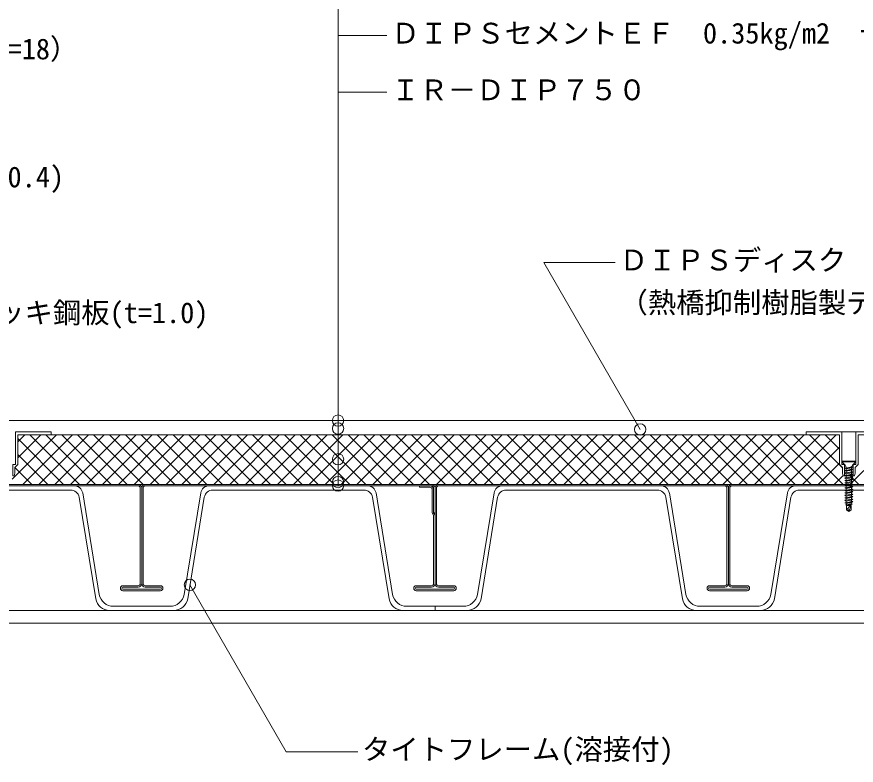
# Model space of a CAD drawing. Units: millimetres, scale not verified. Extents: x -1380 to 1380, y -955 to 955.
# Drawn here: x -8 to 584, y -303 to 225 of the extents above; entities that cross this region are included whole.
import ezdxf
from ezdxf.enums import TextEntityAlignment as Align

# ---------------------------------------------------------------- set-up
doc = ezdxf.new("R2010")
doc.units = ezdxf.units.MM
doc.header["$LTSCALE"] = 3
for name, color, linetype, lineweight in [('0-1_HATCH', 9, 'Continuous', 18), ('0-3_BOUSUI', 1, 'Continuous', 18), ('0-4_MOJI', 7, 'Continuous', 18), ('0-7_KANAMONO_SCREW', 4, 'Continuous', 18), ('0-8_dannnetu', 6, 'Continuous', 18), ('0-A_TEKKOTU', 7, 'Continuous', 18), ('0-C_dekki', 3, 'Continuous', 18), ('0-E_ZATU', 6, 'Continuous', 18)]:
    doc.layers.add(name, color=color, linetype=linetype, lineweight=lineweight)
doc.styles.add('ＭＳ ゴシック', font='')
doc.styles.get('ＭＳ ゴシック').set_extended_font_data('MS Gothic')

msp = doc.modelspace()

# ---------------------------------------------------------------- linework, layer by layer
at = {"layer": '0-1_HATCH'}
for p, q in [((-11.264, -101.298), (20.036, -69.998)), ((-7.413, -74.996), (-2.414, -69.998)), ((-7.413, -86.221), (8.811, -69.998)), ((-3.738, -104.998), (31.262, -69.998)), ((36.186, -104.998), (1.186, -69.998)), ((7.487, -104.998), (42.487, -69.998)), ((47.412, -104.998), (12.412, -69.998)), ((18.712, -104.998), (53.712, -69.998)), ((58.637, -104.998), (23.637, -69.998)), ((29.938, -104.998), (64.938, -69.998)), ((69.862, -104.998), (34.862, -69.998)), ((41.163, -104.998), (76.163, -69.998)), ((81.088, -104.998), (46.088, -69.998)), ((52.388, -104.998), (87.388, -69.998)), ((92.313, -104.998), (57.313, -69.998)), ((63.614, -104.998), (98.614, -69.998)), ((103.538, -104.998), (68.538, -69.998)), ((74.839, -104.998), (109.839, -69.998)), ((114.763, -104.998), (79.763, -69.998)), ((86.064, -104.998), (121.064, -69.998)), ((125.989, -104.998), (90.989, -69.998)), ((97.289, -104.998), (132.289, -69.998)), ((137.214, -104.998), (102.214, -69.998)), ((108.515, -104.998), (143.515, -69.998)), ((148.439, -104.998), (113.439, -69.998)), ((119.74, -104.998), (154.74, -69.998)), ((159.665, -104.998), (124.665, -69.998)), ((130.965, -104.998), (165.965, -69.998)), ((170.89, -104.998), (135.89, -69.998)), ((142.191, -104.998), (177.191, -69.998)), ((182.115, -104.998), (147.115, -69.998)), ((153.416, -104.998), (188.416, -69.998)), ((193.341, -104.998), (158.341, -69.998)), ((164.641, -104.998), (199.641, -69.998)), ((204.566, -104.998), (169.566, -69.998)), ((175.867, -104.998), (210.867, -69.998)), ((215.791, -104.998), (180.791, -69.998)), ((187.092, -104.998), (222.092, -69.998)), ((227.017, -104.998), (192.017, -69.998)), ((198.317, -104.998), (233.317, -69.998)), ((238.242, -104.998), (203.242, -69.998)), ((209.543, -104.998), (244.543, -69.998)), ((249.467, -104.998), (214.467, -69.998)), ((220.768, -104.998), (255.768, -69.998)), ((260.693, -104.998), (225.693, -69.998)), ((231.993, -104.998), (266.993, -69.998)), ((271.918, -104.998), (236.918, -69.998)), ((243.219, -104.998), (278.219, -69.998)), ((283.143, -104.998), (248.143, -69.998)), ((254.444, -104.998), (289.444, -69.998)), ((294.369, -104.998), (259.369, -69.998)), ((265.669, -104.998), (300.669, -69.998)), ((305.594, -104.998), (270.594, -69.998)), ((276.895, -104.998), (311.895, -69.998)), ((316.819, -104.998), (281.819, -69.998)), ((288.12, -104.998), (323.12, -69.998)), ((328.045, -104.998), (293.045, -69.998)), ((299.345, -104.998), (334.345, -69.998)), ((339.27, -104.998), (304.27, -69.998)), ((310.571, -104.998), (345.571, -69.998)), ((350.495, -104.998), (315.495, -69.998)), ((321.796, -104.998), (356.796, -69.998)), ((361.721, -104.998), (326.721, -69.998)), ((333.021, -104.998), (368.021, -69.998)), ((372.946, -104.998), (337.946, -69.998)), ((344.247, -104.998), (379.247, -69.998)), ((384.171, -104.998), (349.171, -69.998)), ((355.472, -104.998), (390.472, -69.998)), ((395.396, -104.998), (360.396, -69.998)), ((366.697, -104.998), (401.697, -69.998)), ((406.622, -104.998), (371.622, -69.998)), ((377.922, -104.998), (412.922, -69.998)), ((417.847, -104.998), (382.847, -69.998)), ((389.148, -104.998), (424.148, -69.998)), ((429.072, -104.998), (394.072, -69.998)), ((400.373, -104.998), (435.373, -69.998)), ((440.298, -104.998), (405.298, -69.998)), ((411.598, -104.998), (446.598, -69.998)), ((451.523, -104.998), (416.523, -69.998)), ((422.824, -104.998), (457.824, -69.998)), ((462.748, -104.998), (427.748, -69.998)), ((434.049, -104.998), (469.049, -69.998)), ((473.974, -104.998), (438.974, -69.998)), ((445.274, -104.998), (480.274, -69.998)), ((485.199, -104.998), (450.199, -69.998)), ((456.5, -104.998), (491.5, -69.998)), ((496.424, -104.998), (461.424, -69.998)), ((467.725, -104.998), (502.725, -69.998)), ((507.65, -104.998), (472.65, -69.998)), ((478.95, -104.998), (513.95, -69.998)), ((518.875, -104.998), (483.875, -69.998)), ((490.176, -104.998), (525.176, -69.998)), ((530.1, -104.998), (495.1, -69.998)), ((501.401, -104.998), (536.401, -69.998)), ((541.326, -104.998), (506.326, -69.998)), ((512.626, -104.998), (547.626, -69.998)), ((552.551, -104.998), (517.551, -69.998)), ((523.852, -104.998), (558.852, -69.998)), ((563.776, -104.998), (528.776, -69.998)), ((535.077, -104.998), (570.077, -69.998)), ((575.002, -104.998), (540.002, -69.998)), ((574.587, -93.358), (551.227, -69.998)), ((572.587, -80.133), (562.452, -69.998)), ((581.928, -103.048), (614.978, -69.998)), ((24.961, -104.998), (-7.413, -72.624)), ((546.302, -104.998), (572.587, -78.712)), ((13.736, -104.998), (-7.413, -83.849)), ((2.51, -104.998), (-9.413, -93.075)), ((557.528, -104.998), (572.587, -89.938)), ((568.753, -104.998), (575.021, -98.73)), ((580.808, -99.578), (580.227, -98.998)), ((586.227, -104.998), (581.274, -100.045)), ((579.978, -104.998), (581.901, -103.075))]:
    msp.add_line(p, q, dxfattribs=at)
at = {"layer": '0-3_BOUSUI'}
msp.add_lwpolyline([(900.082, -59.998), (-245.776, -59.998), (-289.918, -15.855), (-289.354, 151.045), (-305.211, 166.902), (-605.354, 166.902)], dxfattribs=at)
at = {"layer": '0-4_MOJI'}
for p, q in [((218.611, -105.811), (218.611, 331.672)), ((218.611, 211.672), (253.187, 211.672)), ((218.611, 171.672), (253.187, 171.672))]:
    msp.add_line(p, q, dxfattribs=at)
for points in [[(414.292, 51.604), (363.854, 51.604), (431.841, -66.152)], [(232.551, -293.621), (182.113, -293.621), (114.127, -175.864)]]:
    msp.add_lwpolyline(points, dxfattribs=at)
for centre in [(218.611, -59.998), (218.611, -65.529), (431.841, -66.152), (218.611, -87.283), (218.611, -103.347), (218.611, -105.811), (114.127, -175.864)]:
    msp.add_circle(centre, 4, dxfattribs=at)
at = {"layer": '0-7_KANAMONO_SCREW'}
for p, q in [((574.087, -88.498), (584.087, -88.498)), ((574.087, -88.998), (574.087, -88.498)), ((584.087, -88.998), (584.087, -88.498)), ((574.087, -88.998), (576.508, -91.418)), ((576.237, -93.423), (577.237, -93.963)), ((577.087, -92.548), (577.026, -92.317)), ((577.087, -92.548), (577.237, -92.548)), ((577.237, -93.423), (580.937, -92.548)), ((577.237, -93.423), (577.237, -92.548)), ((577.237, -93.963), (577.237, -95.173)), ((577.237, -95.173), (580.937, -94.298)), ((581.937, -92.548), (580.937, -92.548)), ((580.937, -93.298), (580.937, -94.298)), ((581.937, -94.298), (580.937, -94.298)), ((581.087, -92.548), (581.149, -92.317)), ((576.237, -95.173), (577.237, -95.713)), ((576.237, -96.923), (577.237, -97.463)), ((576.237, -98.673), (577.237, -99.213)), ((576.237, -100.423), (577.237, -100.963)), ((577.237, -95.713), (577.237, -96.923)), ((577.237, -96.923), (580.937, -96.048)), ((577.237, -97.463), (580.937, -96.798)), ((577.237, -97.463), (577.237, -98.673)), ((577.237, -98.673), (580.937, -97.798)), ((577.237, -99.213), (577.237, -100.423)), ((577.237, -100.423), (580.937, -99.548)), ((580.937, -95.048), (580.937, -96.048)), ((580.937, -96.798), (581.937, -96.048)), ((581.937, -96.048), (580.937, -96.048)), ((580.937, -96.798), (580.937, -97.798)), ((581.937, -97.798), (580.937, -97.798)), ((580.937, -98.548), (580.937, -99.548)), ((581.937, -99.548), (580.937, -99.548)), ((580.937, -100.298), (580.937, -101.298)), ((576.237, -102.173), (577.237, -102.713)), ((576.237, -103.923), (577.237, -104.463)), ((576.237, -105.673), (577.237, -106.213)), ((577.237, -100.963), (577.237, -102.173)), ((577.237, -102.173), (580.937, -101.298)), ((577.237, -102.713), (577.237, -103.923)), ((577.237, -103.923), (580.937, -103.048)), ((577.237, -104.463), (577.237, -105.673)), ((577.237, -105.673), (580.937, -104.798)), ((577.237, -106.213), (577.237, -107.423)), ((577.237, -107.423), (580.937, -106.548)), ((581.937, -101.298), (580.937, -101.298)), ((580.937, -102.048), (580.937, -103.048)), ((581.937, -103.048), (580.937, -103.048)), ((580.937, -103.798), (580.937, -104.798)), ((581.937, -104.798), (580.937, -104.798)), ((580.937, -105.548), (580.937, -106.548)), ((581.937, -106.548), (580.937, -106.548)), ((576.237, -107.423), (577.237, -107.963)), ((576.237, -109.173), (577.237, -109.173)), ((576.237, -109.173), (577.237, -109.713)), ((576.237, -110.923), (577.237, -110.923)), ((576.237, -110.923), (577.237, -111.463)), ((577.237, -107.963), (577.237, -109.173)), ((577.237, -109.173), (581.937, -108.298)), ((577.237, -109.173), (580.937, -108.298)), ((577.237, -109.713), (580.937, -109.048)), ((577.237, -109.713), (577.237, -110.923)), ((577.237, -110.923), (581.937, -110.048)), ((577.237, -110.923), (580.937, -110.048)), ((577.237, -111.463), (580.937, -110.798)), ((577.237, -111.463), (577.237, -112.673)), ((577.237, -112.673), (581.937, -111.798)), ((577.237, -112.673), (580.937, -111.798)), ((580.937, -107.298), (580.937, -108.298)), ((581.937, -108.298), (580.937, -108.298)), ((580.937, -109.048), (581.937, -108.298)), ((580.937, -109.048), (580.937, -110.048)), ((581.937, -110.048), (580.937, -110.048)), ((580.937, -110.798), (581.937, -110.048)), ((580.937, -110.798), (580.937, -111.798)), ((581.937, -111.798), (580.937, -111.798)), ((580.937, -112.548), (581.937, -111.798)), ((576.237, -112.673), (577.237, -112.673)), ((576.237, -114.423), (577.237, -114.423)), ((576.237, -114.423), (577.237, -114.963)), ((576.237, -116.173), (577.237, -116.173)), ((576.237, -116.173), (577.237, -116.713)), ((576.237, -117.923), (577.237, -117.923)), ((576.237, -117.923), (577.237, -118.463)), ((577.237, -113.213), (577.237, -114.423)), ((577.237, -114.423), (581.937, -113.548)), ((577.237, -114.423), (580.937, -113.548)), ((577.237, -114.963), (580.937, -114.298)), ((577.237, -114.963), (577.237, -116.173)), ((577.237, -116.173), (581.937, -115.298)), ((577.237, -116.173), (580.937, -115.298)), ((577.237, -116.713), (580.937, -116.048)), ((577.237, -116.713), (577.237, -117.923)), ((577.237, -117.923), (581.937, -117.048)), ((577.237, -117.923), (580.937, -117.048)), ((577.237, -118.463), (580.937, -117.798)), ((577.237, -118.463), (577.656, -119.498)), ((580.937, -117.798), (580.616, -118.798)), ((581.937, -113.548), (580.937, -113.548)), ((580.937, -114.298), (581.937, -113.548)), ((580.937, -114.298), (580.937, -115.298)), ((581.937, -115.298), (580.937, -115.298)), ((580.937, -116.048), (581.937, -115.298)), ((580.937, -116.048), (580.937, -117.048)), ((581.937, -117.048), (580.937, -117.048)), ((580.937, -117.798), (581.937, -117.048)), ((576.856, -119.498), (577.656, -119.93)), ((577.337, -119.93), (577.337, -122.872)), ((577.337, -119.93), (580.837, -119.93)), ((579.087, -124.098), (577.337, -122.872)), ((577.656, -119.498), (581.416, -118.798)), ((577.656, -119.93), (580.616, -119.398)), ((579.087, -124.098), (578.346, -122.094)), ((579.087, -124.098), (580.837, -122.872)), ((580.616, -119.398), (580.616, -119.93))]:
    msp.add_line(p, q, dxfattribs=at)
for points in [[(574.087, -88.998), (584.087, -88.998), (581.667, -91.418)], [(576.237, -93.423), (577.237, -93.423), (581.937, -92.548)], [(576.237, -95.173), (577.237, -95.173), (581.937, -94.298)], [(577.237, -93.963), (580.937, -93.298), (581.937, -92.548)], [(577.237, -95.713), (580.937, -95.048), (581.937, -94.298)], [(576.237, -96.923), (577.237, -96.923), (581.937, -96.048)], [(576.237, -98.673), (577.237, -98.673), (581.937, -97.798)], [(576.237, -100.423), (577.237, -100.423), (581.937, -99.548)], [(577.237, -99.213), (580.937, -98.548), (581.937, -97.798)], [(577.237, -100.963), (580.937, -100.298), (581.937, -99.548)], [(576.237, -102.173), (577.237, -102.173), (581.937, -101.298)], [(576.237, -103.923), (577.237, -103.923), (581.937, -103.048)], [(576.237, -105.673), (577.237, -105.673), (581.937, -104.798)], [(576.237, -107.423), (577.237, -107.423), (581.937, -106.548)], [(577.237, -102.713), (580.937, -102.048), (581.937, -101.298)], [(577.237, -104.463), (580.937, -103.798), (581.937, -103.048)], [(577.237, -106.213), (580.937, -105.548), (581.937, -104.798)], [(577.237, -107.963), (580.937, -107.298), (581.937, -106.548)], [(576.237, -112.673), (577.237, -113.213), (580.937, -112.548), (580.937, -113.548)], [(576.856, -119.498), (577.656, -119.498), (580.616, -118.798)], [(579.087, -124.098), (580.837, -119.93), (580.837, -122.872)], [(580.616, -119.398), (581.416, -118.798), (580.616, -118.798)]]:
    msp.add_lwpolyline(points, dxfattribs=at)
for centre, radius, start, end in [((575.093, -92.832), 2, 14.93142, 45), ((583.082, -92.832), 2, 135, 165.06858), ((579.087, -124.098), 2.136, 110.30447, 145), ((583.155, -125.115), 5.679, 114.08593, 147.8643)]:
    msp.add_arc(centre, radius, start, end, dxfattribs=at)
at = {"layer": '0-8_dannnetu'}
for p, q in [((-7.413, -69.998), (572.587, -69.998)), ((-154.918, -104.998), (900.082, -104.998))]:
    msp.add_line(p, q, dxfattribs=at)
at = {"layer": '0-A_TEKKOTU'}
for p, q in [((-144.918, -193.998), (900.082, -193.998)), ((-144.918, -202.998), (900.082, -202.998))]:
    msp.add_line(p, q, dxfattribs=at)
at = {"layer": '0-C_dekki'}
for p, q in [((77.582, -104.998), (-124.418, -104.998)), ((-124.418, -105.998), (77.582, -105.998)), ((32.51, -105.998), (-79.346, -105.998)), ((284.582, -104.998), (82.582, -104.998)), ((82.582, -105.998), (284.582, -105.998)), ((239.51, -105.998), (127.654, -105.998)), ((491.582, -104.998), (289.582, -104.998)), ((289.582, -105.998), (491.582, -105.998)), ((446.51, -105.998), (334.654, -105.998)), ((698.582, -104.998), (496.582, -104.998)), ((496.582, -105.998), (698.582, -105.998)), ((653.51, -105.998), (541.654, -105.998)), ((-76.81, -108.998), (29.974, -108.998)), ((50.175, -182.662), (38.427, -110.999)), ((79.082, -107.498), (79.082, -174.998)), ((80.082, -107.498), (80.082, -174.998)), ((80.082, -174.998), (80.082, -107.498)), ((81.082, -174.998), (81.082, -107.498)), ((121.738, -110.999), (109.99, -182.662)), ((130.19, -108.998), (236.974, -108.998)), ((257.175, -182.662), (245.427, -110.999)), ((287.082, -107.498), (287.082, -174.998)), ((288.082, -174.998), (288.082, -107.498)), ((328.738, -110.999), (316.99, -182.662)), ((337.19, -108.998), (443.974, -108.998)), ((464.175, -182.662), (452.427, -110.999)), ((493.082, -107.498), (493.082, -174.998)), ((494.082, -107.498), (494.082, -174.998)), ((494.082, -174.998), (494.082, -107.498)), ((495.082, -174.998), (495.082, -107.498)), ((535.738, -110.999), (523.99, -182.662)), ((544.19, -108.998), (650.974, -108.998)), ((35.891, -113.999), (47.639, -185.662)), ((112.526, -185.662), (124.274, -113.999)), ((242.891, -113.999), (254.639, -185.662)), ((319.526, -185.662), (331.274, -113.999)), ((449.891, -113.999), (461.639, -185.662)), ((526.526, -185.662), (538.274, -113.999)), ((77.582, -176.498), (66.832, -176.498)), ((66.832, -177.498), (77.582, -177.498)), ((93.332, -176.498), (82.582, -176.498)), ((82.582, -177.498), (93.332, -177.498)), ((284.582, -176.498), (273.832, -176.498)), ((273.832, -177.498), (284.582, -177.498)), ((300.332, -176.498), (289.582, -176.498)), ((289.582, -177.498), (300.332, -177.498)), ((491.582, -176.498), (480.832, -176.498)), ((480.832, -177.498), (491.582, -177.498)), ((507.332, -176.498), (496.582, -176.498)), ((496.582, -177.498), (507.332, -177.498)), ((93.332, -178.998), (66.832, -178.998)), ((66.832, -179.998), (93.332, -179.998)), ((300.332, -178.998), (273.832, -178.998)), ((273.832, -179.998), (300.332, -179.998)), ((507.332, -178.998), (480.832, -178.998)), ((480.832, -179.998), (507.332, -179.998)), ((57.5, -193.998), (102.665, -193.998)), ((100.129, -190.998), (60.036, -190.998)), ((471.5, -193.998), (516.665, -193.998)), ((514.129, -190.998), (474.036, -190.998))]:
    msp.add_line(p, q, dxfattribs=at)
for points in [[(283.582, -105.998), (276.082, -105.998), (276.082, -106.998), (283.582, -106.998)], [(285.082, -108.498), (285.082, -124.998), (286.082, -126.73), (286.082, -174.998)], [(286.082, -107.498), (286.082, -124.998), (287.082, -124.998), (287.082, -107.498)], [(287.082, -174.998), (287.082, -126.73), (286.082, -124.998), (286.082, -108.498)], [(264.5, -193.998), (287.082, -193.998), (287.082, -190.998), (267.036, -190.998)], [(307.129, -190.998), (287.082, -190.998), (287.082, -193.998), (309.665, -193.998)]]:
    msp.add_lwpolyline(points, dxfattribs=at)
for centre, radius, start, end in [((32.51, -111.998), 6, 9.58294, 90), ((77.582, -107.498), 2.5, 0, 90), ((77.582, -107.498), 1.5, 0, 90), ((82.582, -107.498), 2.5, 90, 180), ((82.582, -107.498), 1.5, 90, 180), ((127.654, -111.998), 6, 90, 170.41705), ((239.51, -111.998), 6, 9.58294, 90), ((283.582, -108.498), 2.5, 0, 90), ((284.582, -107.498), 2.5, 0, 90), ((284.582, -107.498), 1.5, 0, 90), ((289.582, -107.498), 2.5, 90, 180), ((289.582, -107.498), 1.5, 90, 180), ((334.654, -111.998), 6, 90, 170.41705), ((446.51, -111.998), 6, 9.58294, 90), ((491.582, -107.498), 2.5, 0, 90), ((491.582, -107.498), 1.5, 0, 90), ((496.582, -107.498), 2.5, 90, 180), ((496.582, -107.498), 1.5, 90, 180), ((541.654, -111.998), 6, 90, 170.41705), ((29.974, -114.998), 6, 9.58294, 90), ((130.19, -114.998), 6, 90, 170.41705), ((236.974, -114.998), 6, 9.58294, 90), ((283.582, -108.498), 1.5, 0, 90), ((337.19, -114.998), 6, 90, 170.41705), ((443.974, -114.998), 6, 9.58294, 90), ((544.19, -114.998), 6, 90, 170.41705), ((66.832, -178.248), 1.75, 90, 270), ((66.832, -178.248), 0.75, 90, 270), ((77.582, -174.998), 1.5, 270, 0), ((77.582, -174.998), 2.5, 270, 0), ((82.582, -174.998), 2.5, 180, 270), ((82.582, -174.998), 1.5, 180, 270), ((93.332, -178.248), 1.75, 270, 90), ((93.332, -178.248), 0.75, 270, 90), ((273.832, -178.248), 1.75, 90, 270), ((273.832, -178.248), 0.75, 90, 270), ((284.582, -174.998), 2.5, 270, 0), ((284.582, -174.998), 1.5, 270, 0), ((289.582, -174.998), 2.5, 180, 270), ((289.582, -174.998), 1.5, 180, 270), ((300.332, -178.248), 1.75, 270, 90), ((300.332, -178.248), 0.75, 270, 90), ((480.832, -178.248), 1.75, 90, 270), ((480.832, -178.248), 0.75, 90, 270), ((491.582, -174.998), 2.5, 270, 0), ((491.582, -174.998), 1.5, 270, 0), ((496.582, -174.998), 2.5, 180, 270), ((496.582, -174.998), 1.5, 180, 270), ((507.332, -178.248), 1.75, 270, 90), ((507.332, -178.248), 0.75, 270, 90), ((60.036, -180.998), 10, 189.58294, 270), ((100.129, -180.998), 10, 270, 350.41705), ((267.036, -180.998), 10, 189.58294, 270), ((307.129, -180.998), 10, 270, 350.41705), ((474.036, -180.998), 10, 189.58294, 270), ((514.129, -180.998), 10, 270, 350.41705), ((57.5, -183.998), 10, 189.58294, 270), ((102.665, -183.998), 10, 270, 350.41705), ((264.5, -183.998), 10, 189.58294, 270), ((309.665, -183.998), 10, 270, 350.41705), ((471.5, -183.998), 10, 189.58294, 270), ((516.665, -183.998), 10, 270, 350.41705)]:
    msp.add_arc(centre, radius, start, end, dxfattribs=at)
at = {"layer": '0-E_ZATU'}
for p, q in [((574.087, -67.998), (584.087, -67.998)), ((576.087, -98.998), (582.087, -98.998))]:
    msp.add_line(p, q, dxfattribs=at)
for points in [[(-10.913, -90.998), (-8.913, -90.998), (-8.913, -67.998), (16.087, -67.998), (16.087, -69.998), (-7.413, -69.998), (-7.413, -90.998), (-9.413, -92.998), (-9.413, -96.998), (-9.913, -98.998), (-10.913, -98.998)], [(576.087, -90.998), (574.087, -90.998), (574.087, -67.998), (549.087, -67.998), (549.087, -69.998), (572.587, -69.998), (572.587, -90.998), (574.587, -92.998), (574.587, -96.998), (575.087, -98.998), (576.087, -98.998)], [(582.087, -90.998), (584.087, -90.998), (584.087, -67.998), (609.087, -67.998), (609.087, -69.998), (585.587, -69.998), (585.587, -90.998), (583.587, -92.998), (583.587, -96.998), (583.087, -98.998), (582.087, -98.998)]]:
    msp.add_lwpolyline(points, close=True, dxfattribs=at)

# ---------------------------------------------------------------- texts
at = {"layer": '0-4_MOJI', "style": 'ＭＳ ゴシック'}
for s, p in [('ＤＩＰＳセメントＥＦ\u30000.35kg/m2\u3000ディスク併用', (256.187, 201.672)), ('硬質木片セメント板（t=18）', (-224.488, 190.557)), ('ＩＲ－ＤＩＰ７５０', (256.187, 161.672)), ('溶融亜鉛メッキ鋼板(t=0.4)', (-224.488, 100.232)), ('ＤＩＰＳディスク', (417.292, 41.604)), ('（熱橋抑制樹脂製ディスク）', (417.292, 11.604)), ('溶融亜鉛メッキ鋼板(t=1.0)', (-122.561, 4.419)), ('タイトフレーム(溶接付)', (235.551, -303.621))]:
    msp.add_text(s, height=14.66, dxfattribs=at).set_placement(p, align=Align.BOTTOM_LEFT)

doc.saveas('drawing.dxf')
